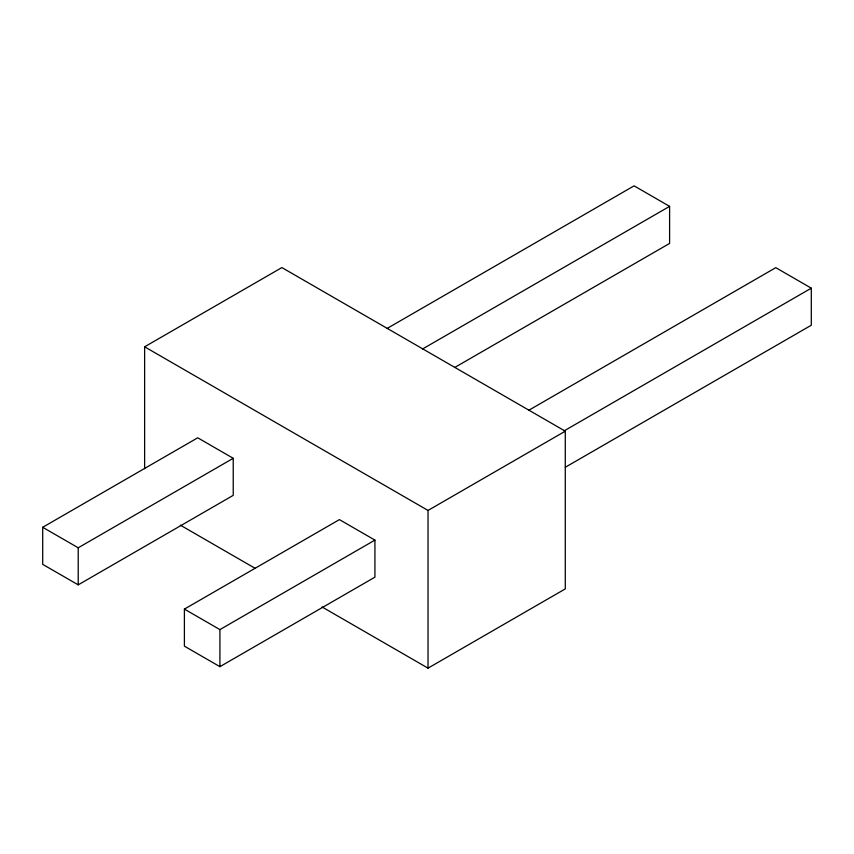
<?xml version="1.0" encoding="UTF-8"?>
<svg xmlns="http://www.w3.org/2000/svg" width="854" height="854" viewBox="0 0 854 854"><rect width="100%" height="100%" fill="white"/><g stroke="black" fill="none" stroke-linecap="round" stroke-linejoin="round"><path stroke-width="1.28" d="M144.625 468.739L144.625 346.809L281.884 267.569L565.284 431.185L565.284 588.897L428.025 668.148L322.033 606.948M42.7 527.292L197.722 437.792L233.227 458.299L233.227 495.352L78.216 584.851L42.7 564.355L42.7 527.292L78.216 547.788L233.227 458.299M386.947 328.544L634.084 185.852L669.6 206.358L669.6 243.422L454.798 367.433M422.463 349.04L669.6 206.358M184.4 609.105L339.422 519.606L374.927 540.102L374.927 577.165L219.916 666.664L184.4 646.158L184.4 609.105L219.916 629.601L374.927 540.102M528.647 410.347L775.784 267.665L811.3 288.172L811.3 325.225L565.316 467.245M564.163 430.854L811.3 288.172M144.625 346.809L428.025 510.436L565.284 431.185M180.333 525.146L255.218 568.38M428.025 510.436L428.025 668.148M219.916 629.601L219.916 666.664M78.216 547.788L78.216 584.851"/></g></svg>
